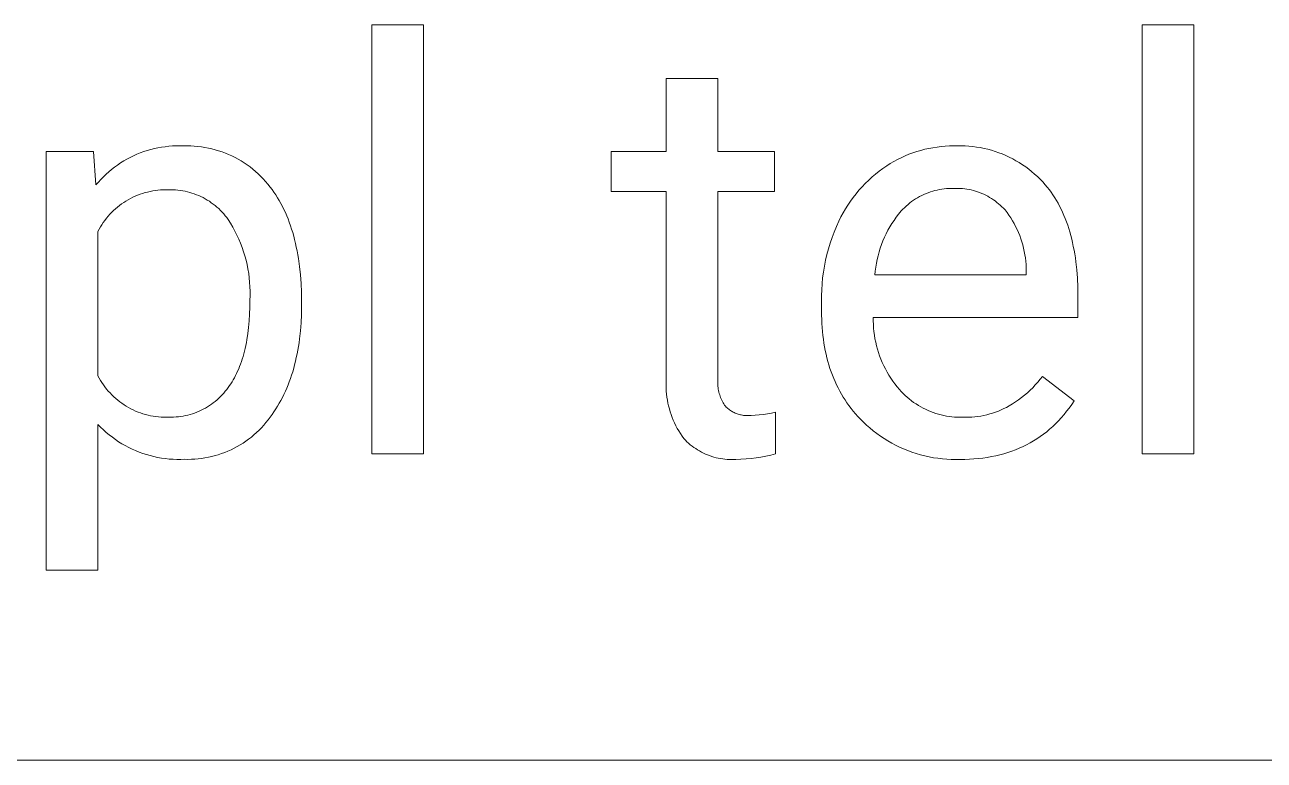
# Model space of a CAD drawing. Header units: millimetres. Extents: x 1287 to 5317, y -239 to 2577.
# Drawn here: x 4303 to 4419.3, y -13.8 to 55.2 of the extents above; entities that cross this region are included whole.
import ezdxf

# ---------------------------------------------------------------- set-up
doc = ezdxf.new("R2010")
doc.units = ezdxf.units.MM
doc.header["$MEASUREMENT"] = 0
doc.layers.add('Domyślny', color=7, linetype='Continuous', true_color=0x000000)

msp = doc.modelspace()

# ---------------------------------------------------------------- linework, layer by layer
at = {"layer": 'Domyślny', "color": 18, "lineweight": 15, "true_color": 0x000000}
for p, q in [((4335.53, 14.92), (4335.53, 55.18)), ((4335.53, 55.18), (4340.38, 55.18)), ((4340.38, 55.18), (4340.38, 14.92)), ((4407.83, 14.92), (4407.83, 55.18)), ((4407.83, 55.18), (4412.67, 55.18)), ((4412.67, 55.18), (4412.67, 14.92)), ((4363.16, 43.28), (4363.16, 50.15)), ((4363.16, 50.15), (4368.01, 50.15)), ((4368.01, 50.15), (4368.01, 43.28)), ((4304.99, 4.02), (4304.99, 43.29)), ((4304.99, 43.29), (4309.42, 43.29)), ((4309.42, 43.29), (4309.66, 40.15)), ((4313.18, 42.89), (4313.5, 43.03)), ((4313.5, 43.03), (4313.82, 43.16)), ((4313.82, 43.16), (4314.15, 43.28)), ((4314.15, 43.28), (4314.47, 43.38)), ((4314.47, 43.38), (4314.81, 43.48)), ((4314.81, 43.48), (4315.14, 43.56)), ((4315.14, 43.56), (4315.48, 43.64)), ((4315.48, 43.64), (4315.82, 43.7)), ((4315.82, 43.7), (4316.16, 43.74)), ((4316.16, 43.74), (4316.51, 43.78)), ((4316.51, 43.78), (4316.85, 43.81)), ((4316.85, 43.81), (4317.2, 43.82)), ((4317.2, 43.82), (4317.54, 43.82)), ((4317.54, 43.82), (4317.89, 43.81)), ((4317.89, 43.81), (4318.22, 43.82)), ((4318.22, 43.82), (4318.56, 43.81)), ((4318.56, 43.81), (4318.89, 43.79)), ((4318.89, 43.79), (4319.22, 43.77)), ((4319.22, 43.77), (4319.55, 43.73)), ((4319.55, 43.73), (4319.88, 43.68)), ((4319.88, 43.68), (4320.21, 43.61)), ((4320.21, 43.61), (4320.53, 43.54)), ((4320.53, 43.54), (4320.86, 43.46)), ((4320.86, 43.46), (4321.17, 43.36)), ((4321.17, 43.36), (4321.49, 43.25)), ((4321.49, 43.25), (4321.8, 43.14)), ((4321.8, 43.14), (4322.11, 43.01)), ((4358, 39.54), (4358, 43.28)), ((4358, 43.28), (4363.16, 43.28)), ((4368.01, 43.28), (4373.31, 43.28)), ((4373.31, 43.28), (4373.31, 39.54)), ((4385.94, 43.03), (4386.3, 43.16)), ((4386.3, 43.16), (4386.67, 43.29)), ((4386.67, 43.29), (4387.05, 43.4)), ((4387.05, 43.4), (4387.43, 43.5)), ((4387.43, 43.5), (4387.81, 43.58)), ((4387.81, 43.58), (4388.19, 43.65)), ((4388.19, 43.65), (4388.58, 43.71)), ((4388.58, 43.71), (4388.96, 43.76)), ((4388.96, 43.76), (4389.35, 43.79)), ((4389.35, 43.79), (4389.74, 43.81)), ((4389.74, 43.81), (4390.13, 43.81)), ((4390.13, 43.81), (4390.49, 43.83)), ((4390.49, 43.83), (4390.85, 43.83)), ((4390.85, 43.83), (4391.21, 43.82)), ((4391.21, 43.82), (4391.56, 43.8)), ((4391.56, 43.8), (4391.92, 43.76)), ((4391.92, 43.76), (4392.28, 43.71)), ((4392.28, 43.71), (4392.63, 43.66)), ((4392.63, 43.66), (4392.98, 43.58)), ((4392.98, 43.58), (4393.33, 43.5)), ((4393.33, 43.5), (4393.68, 43.41)), ((4393.68, 43.41), (4394.02, 43.3)), ((4394.02, 43.3), (4394.36, 43.18)), ((4394.36, 43.18), (4394.69, 43.06)), ((4394.69, 43.06), (4395.02, 42.92)), ((4311.41, 41.82), (4311.69, 42.02)), ((4311.69, 42.02), (4311.97, 42.22)), ((4311.97, 42.22), (4312.27, 42.4)), ((4312.27, 42.4), (4312.57, 42.57)), ((4312.57, 42.57), (4312.87, 42.73)), ((4312.87, 42.73), (4313.18, 42.89)), ((4322.11, 43.01), (4322.41, 42.87)), ((4322.41, 42.87), (4322.71, 42.72)), ((4322.71, 42.72), (4323.01, 42.57)), ((4323.01, 42.57), (4323.29, 42.4)), ((4323.29, 42.4), (4323.57, 42.22)), ((4323.57, 42.22), (4323.85, 42.03)), ((4323.85, 42.03), (4324.12, 41.84)), ((4383.5, 41.7), (4383.86, 41.95)), ((4383.86, 41.95), (4384.19, 42.16)), ((4384.19, 42.16), (4384.53, 42.35)), ((4384.53, 42.35), (4384.87, 42.54)), ((4384.87, 42.54), (4385.22, 42.71)), ((4385.22, 42.71), (4385.58, 42.88)), ((4385.58, 42.88), (4385.94, 43.03)), ((4395.02, 42.92), (4395.35, 42.76)), ((4395.35, 42.76), (4395.67, 42.6)), ((4395.67, 42.6), (4395.98, 42.43)), ((4395.98, 42.43), (4396.29, 42.25)), ((4396.29, 42.25), (4396.59, 42.05)), ((4396.59, 42.05), (4396.89, 41.85)), ((4310.12, 40.67), (4310.36, 40.91)), ((4310.36, 40.91), (4310.61, 41.15)), ((4310.61, 41.15), (4310.87, 41.39)), ((4310.87, 41.39), (4311.13, 41.61)), ((4311.13, 41.61), (4311.41, 41.82)), ((4324.12, 41.84), (4324.38, 41.63)), ((4324.38, 41.63), (4324.64, 41.42)), ((4324.64, 41.42), (4324.88, 41.19)), ((4324.88, 41.19), (4325.12, 40.96)), ((4325.12, 40.96), (4325.35, 40.72)), ((4325.35, 40.72), (4325.58, 40.47)), ((4382.16, 40.6), (4382.48, 40.9)), ((4382.48, 40.9), (4382.81, 41.18)), ((4382.81, 41.18), (4383.15, 41.45)), ((4383.15, 41.45), (4383.5, 41.7)), ((4396.89, 41.85), (4397.17, 41.64)), ((4397.17, 41.64), (4397.45, 41.41)), ((4397.45, 41.41), (4397.73, 41.18)), ((4397.73, 41.18), (4397.99, 40.94)), ((4397.99, 40.94), (4398.25, 40.69)), ((4309.66, 40.15), (4309.89, 40.41)), ((4309.89, 40.41), (4310.12, 40.67)), ((4314.75, 39.55), (4314.51, 39.49)), ((4314.99, 39.59), (4314.75, 39.55)), ((4315.23, 39.63), (4314.99, 39.59)), ((4315.47, 39.66), (4315.23, 39.63)), ((4315.72, 39.68), (4315.47, 39.66)), ((4315.96, 39.69), (4315.72, 39.68)), ((4316.21, 39.69), (4315.96, 39.69)), ((4316.45, 39.69), (4316.21, 39.69)), ((4316.68, 39.69), (4316.45, 39.69)), ((4316.9, 39.69), (4316.68, 39.69)), ((4317.13, 39.68), (4316.9, 39.69)), ((4317.35, 39.66), (4317.13, 39.68)), ((4317.58, 39.64), (4317.35, 39.66)), ((4317.8, 39.6), (4317.58, 39.64)), ((4318.02, 39.56), (4317.8, 39.6)), ((4318.24, 39.51), (4318.02, 39.56)), ((4325.58, 40.47), (4325.79, 40.22)), ((4325.79, 40.22), (4326, 39.96)), ((4326, 39.96), (4326.18, 39.71)), ((4326.18, 39.71), (4326.35, 39.47)), ((4363.16, 39.54), (4358, 39.54)), ((4363.16, 21.94), (4363.16, 39.54)), ((4373.31, 39.54), (4368.01, 39.54)), ((4368.01, 39.54), (4368.01, 21.93)), ((4380.97, 39.33), (4381.25, 39.66)), ((4381.25, 39.66), (4381.54, 39.99)), ((4381.54, 39.99), (4381.84, 40.3)), ((4381.84, 40.3), (4382.16, 40.6)), ((4388.17, 39.56), (4387.96, 39.5)), ((4388.38, 39.62), (4388.17, 39.56)), ((4388.6, 39.67), (4388.38, 39.62)), ((4388.81, 39.72), (4388.6, 39.67)), ((4389.03, 39.75), (4388.81, 39.72)), ((4389.25, 39.78), (4389.03, 39.75)), ((4389.47, 39.81), (4389.25, 39.78)), ((4389.69, 39.82), (4389.47, 39.81)), ((4389.91, 39.83), (4389.69, 39.82)), ((4390.13, 39.83), (4389.91, 39.83)), ((4390.34, 39.83), (4390.13, 39.83)), ((4390.55, 39.83), (4390.34, 39.83)), ((4390.75, 39.83), (4390.55, 39.83)), ((4390.96, 39.81), (4390.75, 39.83)), ((4391.17, 39.79), (4390.96, 39.81)), ((4391.37, 39.76), (4391.17, 39.79)), ((4391.58, 39.72), (4391.37, 39.76)), ((4391.78, 39.68), (4391.58, 39.72)), ((4391.98, 39.63), (4391.78, 39.68)), ((4392.18, 39.57), (4391.98, 39.63)), ((4392.38, 39.51), (4392.18, 39.57)), ((4398.25, 40.69), (4398.5, 40.43)), ((4398.5, 40.43), (4398.73, 40.16)), ((4398.73, 40.16), (4398.92, 39.93)), ((4398.92, 39.93), (4399.11, 39.7)), ((4399.11, 39.7), (4399.28, 39.46)), ((4312.27, 38.51), (4312.07, 38.37)), ((4312.47, 38.64), (4312.27, 38.51)), ((4312.69, 38.77), (4312.47, 38.64)), ((4312.9, 38.89), (4312.69, 38.77)), ((4313.12, 39), (4312.9, 38.89)), ((4313.34, 39.1), (4313.12, 39)), ((4313.57, 39.19), (4313.34, 39.1)), ((4313.8, 39.28), (4313.57, 39.19)), ((4314.03, 39.36), (4313.8, 39.28)), ((4314.27, 39.43), (4314.03, 39.36)), ((4314.51, 39.49), (4314.27, 39.43)), ((4318.46, 39.45), (4318.24, 39.51)), ((4318.67, 39.39), (4318.46, 39.45)), ((4318.89, 39.32), (4318.67, 39.39)), ((4319.1, 39.24), (4318.89, 39.32)), ((4319.31, 39.15), (4319.1, 39.24)), ((4319.51, 39.06), (4319.31, 39.15)), ((4319.71, 38.96), (4319.51, 39.06)), ((4319.91, 38.85), (4319.71, 38.96)), ((4320.1, 38.74), (4319.91, 38.85)), ((4320.3, 38.62), (4320.1, 38.74)), ((4320.48, 38.49), (4320.3, 38.62)), ((4320.66, 38.36), (4320.48, 38.49)), ((4326.35, 39.47), (4326.53, 39.21)), ((4326.53, 39.21), (4326.69, 38.95)), ((4326.69, 38.95), (4326.85, 38.68)), ((4326.85, 38.68), (4327, 38.41)), ((4327, 38.41), (4327.15, 38.13)), ((4380.2, 38.27), (4380.45, 38.64)), ((4380.45, 38.64), (4380.7, 38.99)), ((4380.7, 38.99), (4380.97, 39.33)), ((4386.02, 38.46), (4385.85, 38.32)), ((4386.19, 38.59), (4386.02, 38.46)), ((4386.38, 38.72), (4386.19, 38.59)), ((4386.56, 38.84), (4386.38, 38.72)), ((4386.75, 38.95), (4386.56, 38.84)), ((4386.94, 39.06), (4386.75, 38.95)), ((4387.14, 39.16), (4386.94, 39.06)), ((4387.34, 39.25), (4387.14, 39.16)), ((4387.54, 39.34), (4387.34, 39.25)), ((4387.75, 39.42), (4387.54, 39.34)), ((4387.96, 39.5), (4387.75, 39.42)), ((4392.57, 39.44), (4392.38, 39.51)), ((4392.77, 39.36), (4392.57, 39.44)), ((4392.96, 39.28), (4392.77, 39.36)), ((4393.14, 39.19), (4392.96, 39.28)), ((4393.33, 39.09), (4393.14, 39.19)), ((4393.51, 38.99), (4393.33, 39.09)), ((4393.69, 38.88), (4393.51, 38.99)), ((4393.86, 38.77), (4393.69, 38.88)), ((4394.03, 38.65), (4393.86, 38.77)), ((4394.19, 38.52), (4394.03, 38.65)), ((4394.35, 38.39), (4394.19, 38.52)), ((4394.51, 38.26), (4394.35, 38.39)), ((4399.28, 39.46), (4399.45, 39.21)), ((4399.45, 39.21), (4399.62, 38.95)), ((4399.62, 38.95), (4399.77, 38.69)), ((4399.77, 38.69), (4399.93, 38.43)), ((4399.93, 38.43), (4400.07, 38.15)), ((4310.8, 37.21), (4310.64, 37.02)), ((4310.96, 37.4), (4310.8, 37.21)), ((4311.13, 37.57), (4310.96, 37.4)), ((4311.31, 37.75), (4311.13, 37.57)), ((4311.49, 37.91), (4311.31, 37.75)), ((4311.68, 38.07), (4311.49, 37.91)), ((4311.87, 38.23), (4311.68, 38.07)), ((4312.07, 38.37), (4311.87, 38.23)), ((4320.84, 38.22), (4320.66, 38.36)), ((4321.01, 38.08), (4320.84, 38.22)), ((4321.18, 37.93), (4321.01, 38.08)), ((4321.34, 37.77), (4321.18, 37.93)), ((4321.5, 37.61), (4321.34, 37.77)), ((4321.65, 37.44), (4321.5, 37.61)), ((4321.79, 37.27), (4321.65, 37.44)), ((4321.93, 37.09), (4321.79, 37.27)), ((4327.15, 38.13), (4327.29, 37.85)), ((4327.29, 37.85), (4327.43, 37.56)), ((4327.43, 37.56), (4327.56, 37.26)), ((4327.56, 37.26), (4327.68, 36.96)), ((4379.55, 37.15), (4379.75, 37.53)), ((4379.75, 37.53), (4379.97, 37.91)), ((4379.97, 37.91), (4380.2, 38.27)), ((4384.97, 37.42), (4384.75, 37.13)), ((4385.21, 37.71), (4384.97, 37.42)), ((4385.36, 37.87), (4385.21, 37.71)), ((4385.52, 38.02), (4385.36, 37.87)), ((4385.68, 38.17), (4385.52, 38.02)), ((4385.85, 38.32), (4385.68, 38.17)), ((4394.66, 38.11), (4394.51, 38.26)), ((4394.81, 37.97), (4394.66, 38.11)), ((4394.95, 37.81), (4394.81, 37.97)), ((4395.14, 37.57), (4394.95, 37.81)), ((4395.32, 37.32), (4395.14, 37.57)), ((4395.49, 37.06), (4395.32, 37.32)), ((4400.07, 38.15), (4400.21, 37.87)), ((4400.21, 37.87), (4400.35, 37.59)), ((4400.35, 37.59), (4400.48, 37.3)), ((4400.48, 37.3), (4400.6, 37)), ((4310.09, 36.22), (4309.97, 36)), ((4310.22, 36.42), (4310.09, 36.22)), ((4310.35, 36.63), (4310.22, 36.42)), ((4310.49, 36.83), (4310.35, 36.63)), ((4310.64, 37.02), (4310.49, 36.83)), ((4322.06, 36.91), (4321.93, 37.09)), ((4322.29, 36.56), (4322.06, 36.91)), ((4322.5, 36.2), (4322.29, 36.56)), ((4322.7, 35.83), (4322.5, 36.2)), ((4327.68, 36.96), (4327.8, 36.65)), ((4327.8, 36.65), (4327.91, 36.33)), ((4327.91, 36.33), (4328.02, 36.01)), ((4378.91, 35.73), (4379.13, 36.25)), ((4379.13, 36.25), (4379.36, 36.75)), ((4379.36, 36.75), (4379.55, 37.15)), ((4384.15, 36.21), (4383.97, 35.9)), ((4384.34, 36.53), (4384.15, 36.21)), ((4384.54, 36.83), (4384.34, 36.53)), ((4384.75, 37.13), (4384.54, 36.83)), ((4395.65, 36.79), (4395.49, 37.06)), ((4395.81, 36.53), (4395.65, 36.79)), ((4395.95, 36.25), (4395.81, 36.53)), ((4396.09, 35.97), (4395.95, 36.25)), ((4400.6, 37), (4400.72, 36.69)), ((4400.72, 36.69), (4400.83, 36.38)), ((4400.83, 36.38), (4400.93, 36.07)), ((4400.93, 36.07), (4401.03, 35.74)), ((4309.97, 36), (4309.85, 35.78)), ((4309.85, 35.78), (4309.85, 22.24)), ((4322.89, 35.45), (4322.7, 35.83)), ((4323.06, 35.07), (4322.89, 35.45)), ((4323.23, 34.68), (4323.06, 35.07)), ((4328.02, 36.01), (4328.12, 35.69)), ((4328.12, 35.69), (4328.21, 35.36)), ((4328.21, 35.36), (4328.3, 35.02)), ((4328.3, 35.02), (4328.39, 34.67)), ((4378.54, 34.69), (4378.72, 35.21)), ((4378.72, 35.21), (4378.91, 35.73)), ((4383.5, 34.9), (4383.36, 34.56)), ((4383.64, 35.24), (4383.5, 34.9)), ((4383.8, 35.57), (4383.64, 35.24)), ((4383.97, 35.9), (4383.8, 35.57)), ((4396.21, 35.69), (4396.09, 35.97)), ((4396.33, 35.4), (4396.21, 35.69)), ((4396.43, 35.11), (4396.33, 35.4)), ((4396.53, 34.82), (4396.43, 35.11)), ((4401.03, 35.74), (4401.12, 35.42)), ((4401.12, 35.42), (4401.21, 35.08)), ((4401.21, 35.08), (4401.29, 34.74)), ((4323.38, 34.29), (4323.23, 34.68)), ((4323.51, 33.89), (4323.38, 34.29)), ((4323.63, 33.49), (4323.51, 33.89)), ((4328.39, 34.67), (4328.46, 34.32)), ((4328.46, 34.32), (4328.54, 33.97)), ((4328.54, 33.97), (4328.6, 33.61)), ((4378.24, 33.62), (4378.38, 34.15)), ((4378.38, 34.15), (4378.54, 34.69)), ((4383.13, 33.87), (4383.04, 33.51)), ((4383.24, 34.22), (4383.13, 33.87)), ((4383.36, 34.56), (4383.24, 34.22)), ((4396.62, 34.52), (4396.53, 34.82)), ((4396.7, 34.22), (4396.62, 34.52)), ((4396.76, 33.92), (4396.7, 34.22)), ((4396.82, 33.61), (4396.76, 33.92)), ((4401.29, 34.74), (4401.36, 34.39)), ((4401.36, 34.39), (4401.43, 34.04)), ((4401.43, 34.04), (4401.5, 33.68)), ((4323.74, 33.09), (4323.63, 33.49)), ((4323.84, 32.68), (4323.74, 33.09)), ((4323.92, 32.27), (4323.84, 32.68)), ((4328.6, 33.61), (4328.66, 33.24)), ((4328.66, 33.24), (4328.77, 32.49)), ((4378, 32.53), (4378.11, 33.08)), ((4378.11, 33.08), (4378.24, 33.62)), ((4382.88, 32.8), (4382.82, 32.44)), ((4382.95, 33.16), (4382.88, 32.8)), ((4383.04, 33.51), (4382.95, 33.16)), ((4396.87, 33.31), (4396.82, 33.61)), ((4396.9, 33), (4396.87, 33.31)), ((4396.93, 32.69), (4396.9, 33)), ((4396.94, 32.38), (4396.93, 32.69)), ((4401.5, 33.68), (4401.55, 33.31)), ((4401.55, 33.31), (4401.6, 32.94)), ((4401.6, 32.94), (4401.69, 32.18)), ((4323.99, 31.85), (4323.92, 32.27)), ((4324.04, 31.44), (4323.99, 31.85)), ((4324.08, 31.02), (4324.04, 31.44)), ((4328.77, 32.49), (4328.85, 31.71)), ((4328.85, 31.71), (4328.9, 30.91)), ((4377.79, 30.88), (4377.84, 31.43)), ((4377.84, 31.43), (4377.91, 31.98)), ((4377.91, 31.98), (4378, 32.53)), ((4382.77, 32.07), (4382.74, 31.71)), ((4382.74, 31.71), (4396.95, 31.71)), ((4382.82, 32.44), (4382.77, 32.07)), ((4396.95, 32.07), (4396.94, 32.38)), ((4396.95, 31.71), (4396.95, 32.07)), ((4401.69, 32.18), (4401.75, 31.39)), ((4324.11, 30.6), (4324.08, 31.02)), ((4324.12, 30.18), (4324.11, 30.6)), ((4328.9, 30.91), (4328.94, 30.08)), ((4377.73, 29.77), (4377.75, 30.32)), ((4377.75, 30.32), (4377.79, 30.88)), ((4401.75, 31.39), (4401.78, 30.57)), ((4401.78, 30.57), (4401.79, 29.74)), ((4324.1, 29.34), (4324.12, 29.76)), ((4324.1, 28.67), (4324.1, 29.34)), ((4324.12, 29.76), (4324.12, 30.18)), ((4328.94, 30.08), (4328.95, 29.23)), ((4328.95, 29.23), (4328.95, 28.79)), ((4377.73, 29.21), (4377.73, 29.77)), ((4377.73, 28.33), (4377.73, 29.21)), ((4401.79, 29.74), (4401.79, 27.72)), ((4324.03, 27.39), (4324.07, 28.02)), ((4324.07, 28.02), (4324.1, 28.67)), ((4328.94, 27.99), (4328.9, 27.22)), ((4328.95, 28.79), (4328.94, 27.99)), ((4377.74, 27.93), (4377.73, 28.33)), ((4377.75, 27.54), (4377.74, 27.93)), ((4323.9, 26.2), (4323.98, 26.78)), ((4323.98, 26.78), (4324.03, 27.39)), ((4328.9, 27.22), (4328.85, 26.46)), ((4377.76, 27.16), (4377.75, 27.54)), ((4377.79, 26.78), (4377.76, 27.16)), ((4377.82, 26.41), (4377.79, 26.78)), ((4401.79, 27.72), (4382.59, 27.72)), ((4382.59, 27.72), (4382.59, 27.39)), ((4382.59, 27.39), (4382.6, 27.05)), ((4382.6, 27.05), (4382.62, 26.72)), ((4323.77, 25.36), (4323.82, 25.63)), ((4323.82, 25.63), (4323.9, 26.2)), ((4328.77, 25.72), (4328.72, 25.35)), ((4328.85, 26.46), (4328.77, 25.72)), ((4377.86, 26.04), (4377.82, 26.41)), ((4377.91, 25.67), (4377.86, 26.04)), ((4377.96, 25.31), (4377.91, 25.67)), ((4382.62, 26.72), (4382.65, 26.39)), ((4382.65, 26.39), (4382.7, 26.05)), ((4382.7, 26.05), (4382.75, 25.72)), ((4382.75, 25.72), (4382.82, 25.4)), ((4323.53, 24.31), (4323.59, 24.56)), ((4323.59, 24.56), (4323.65, 24.82)), ((4323.65, 24.82), (4323.71, 25.09)), ((4323.71, 25.09), (4323.77, 25.36)), ((4328.6, 24.64), (4328.54, 24.3)), ((4328.66, 25), (4328.6, 24.64)), ((4328.72, 25.35), (4328.66, 25)), ((4378.02, 24.96), (4377.96, 25.31)), ((4378.09, 24.61), (4378.02, 24.96)), ((4378.16, 24.27), (4378.09, 24.61)), ((4382.82, 25.4), (4382.89, 25.07)), ((4382.89, 25.07), (4382.98, 24.75)), ((4382.98, 24.75), (4383.08, 24.43)), ((4383.08, 24.43), (4383.19, 24.11)), ((4323.14, 23.12), (4323.22, 23.35)), ((4323.22, 23.35), (4323.31, 23.58)), ((4323.31, 23.58), (4323.38, 23.82)), ((4323.38, 23.82), (4323.46, 24.06)), ((4323.46, 24.06), (4323.53, 24.31)), ((4328.3, 23.28), (4328.21, 22.95)), ((4328.39, 23.62), (4328.3, 23.28)), ((4328.46, 23.95), (4328.39, 23.62)), ((4328.54, 24.3), (4328.46, 23.95)), ((4378.24, 23.93), (4378.16, 24.27)), ((4378.33, 23.59), (4378.24, 23.93)), ((4378.43, 23.27), (4378.33, 23.59)), ((4378.53, 22.94), (4378.43, 23.27)), ((4383.19, 24.11), (4383.31, 23.8)), ((4383.31, 23.8), (4383.44, 23.49)), ((4383.44, 23.49), (4383.58, 23.19)), ((4309.85, 22.24), (4309.97, 22.03)), ((4322.65, 22.06), (4322.76, 22.27)), ((4322.76, 22.27), (4322.86, 22.47)), ((4322.86, 22.47), (4322.95, 22.68)), ((4322.95, 22.68), (4323.05, 22.9)), ((4323.05, 22.9), (4323.14, 23.12)), ((4328.02, 22.31), (4327.91, 22)), ((4328.12, 22.63), (4328.02, 22.31)), ((4328.21, 22.95), (4328.12, 22.63)), ((4378.64, 22.62), (4378.53, 22.94)), ((4378.75, 22.31), (4378.64, 22.62)), ((4378.88, 22), (4378.75, 22.31)), ((4383.58, 23.19), (4383.73, 22.89)), ((4383.73, 22.89), (4383.89, 22.59)), ((4383.89, 22.59), (4384.06, 22.31)), ((4384.06, 22.31), (4384.24, 22.02)), ((4398.25, 21.92), (4398.47, 22.19)), ((4398.47, 22.19), (4401.43, 19.88)), ((4309.97, 22.03), (4310.09, 21.81)), ((4310.09, 21.81), (4310.22, 21.6)), ((4310.22, 21.6), (4310.36, 21.4)), ((4310.36, 21.4), (4310.5, 21.2)), ((4310.5, 21.2), (4310.66, 21)), ((4310.66, 21), (4310.81, 20.81)), ((4321.79, 20.79), (4321.93, 20.96)), ((4321.93, 20.96), (4322.06, 21.14)), ((4322.06, 21.14), (4322.19, 21.32)), ((4322.19, 21.32), (4322.31, 21.5)), ((4322.31, 21.5), (4322.43, 21.68)), ((4322.43, 21.68), (4322.54, 21.87)), ((4322.54, 21.87), (4322.65, 22.06)), ((4327.56, 21.09), (4327.43, 20.79)), ((4327.68, 21.39), (4327.56, 21.09)), ((4327.8, 21.69), (4327.68, 21.39)), ((4327.91, 22), (4327.8, 21.69)), ((4363.15, 21.66), (4363.16, 21.94)), ((4363.15, 21.38), (4363.15, 21.66)), ((4363.15, 21.1), (4363.15, 21.38)), ((4363.17, 20.81), (4363.15, 21.1)), ((4368.01, 21.93), (4368, 21.8)), ((4368, 21.8), (4368, 21.66)), ((4368, 21.66), (4368, 21.53)), ((4368, 21.53), (4368.01, 21.39)), ((4368.01, 21.39), (4368.02, 21.26)), ((4368.02, 21.26), (4368.03, 21.12)), ((4368.03, 21.12), (4368.05, 20.99)), ((4368.05, 20.99), (4368.08, 20.86)), ((4379.01, 21.7), (4378.88, 22)), ((4379.15, 21.4), (4379.01, 21.7)), ((4379.29, 21.1), (4379.15, 21.4)), ((4379.44, 20.81), (4379.29, 21.1)), ((4384.24, 22.02), (4384.43, 21.75)), ((4384.43, 21.75), (4384.62, 21.48)), ((4384.62, 21.48), (4384.83, 21.21)), ((4384.83, 21.21), (4385.05, 20.96)), ((4385.05, 20.96), (4385.22, 20.77)), ((4397.3, 20.89), (4397.55, 21.13)), ((4397.55, 21.13), (4397.79, 21.39)), ((4397.79, 21.39), (4398.03, 21.65)), ((4398.03, 21.65), (4398.25, 21.92)), ((4310.81, 20.81), (4310.98, 20.63)), ((4310.98, 20.63), (4311.15, 20.45)), ((4311.15, 20.45), (4311.33, 20.28)), ((4311.33, 20.28), (4311.51, 20.12)), ((4311.51, 20.12), (4311.7, 19.96)), ((4311.7, 19.96), (4311.89, 19.81)), ((4311.89, 19.81), (4312.09, 19.66)), ((4320.67, 19.7), (4320.85, 19.84)), ((4320.85, 19.84), (4321.02, 19.99)), ((4321.02, 19.99), (4321.19, 20.14)), ((4321.19, 20.14), (4321.35, 20.29)), ((4321.35, 20.29), (4321.5, 20.45)), ((4321.5, 20.45), (4321.65, 20.62)), ((4321.65, 20.62), (4321.79, 20.79)), ((4327, 19.94), (4326.85, 19.66)), ((4327.15, 20.22), (4327, 19.94)), ((4327.29, 20.5), (4327.15, 20.22)), ((4327.43, 20.79), (4327.29, 20.5)), ((4363.19, 20.53), (4363.17, 20.81)), ((4363.23, 20.25), (4363.19, 20.53)), ((4363.27, 19.97), (4363.23, 20.25)), ((4363.32, 19.69), (4363.27, 19.97)), ((4368.08, 20.86), (4368.11, 20.72)), ((4368.11, 20.72), (4368.14, 20.59)), ((4368.14, 20.59), (4368.18, 20.46)), ((4368.18, 20.46), (4368.22, 20.34)), ((4368.22, 20.34), (4368.27, 20.21)), ((4368.27, 20.21), (4368.32, 20.09)), ((4368.32, 20.09), (4368.38, 19.96)), ((4368.38, 19.96), (4368.44, 19.84)), ((4368.44, 19.84), (4368.5, 19.72)), ((4379.6, 20.53), (4379.44, 20.81)), ((4379.77, 20.25), (4379.6, 20.53)), ((4379.94, 19.98), (4379.77, 20.25)), ((4380.12, 19.71), (4379.94, 19.98)), ((4385.22, 20.77), (4385.4, 20.58)), ((4385.4, 20.58), (4385.58, 20.4)), ((4385.58, 20.4), (4385.78, 20.23)), ((4385.78, 20.23), (4385.97, 20.07)), ((4385.97, 20.07), (4386.18, 19.91)), ((4386.18, 19.91), (4386.38, 19.75)), ((4395.65, 19.6), (4395.94, 19.79)), ((4395.94, 19.79), (4396.23, 19.99)), ((4396.23, 19.99), (4396.51, 20.2)), ((4396.51, 20.2), (4396.78, 20.42)), ((4396.78, 20.42), (4397.05, 20.65)), ((4397.05, 20.65), (4397.3, 20.89)), ((4401.43, 19.88), (4401.21, 19.55)), ((4312.09, 19.66), (4312.3, 19.52)), ((4312.3, 19.52), (4312.5, 19.39)), ((4312.5, 19.39), (4312.72, 19.27)), ((4312.72, 19.27), (4312.94, 19.15)), ((4312.94, 19.15), (4313.16, 19.04)), ((4313.16, 19.04), (4313.38, 18.94)), ((4313.38, 18.94), (4313.61, 18.84)), ((4313.61, 18.84), (4313.84, 18.76)), ((4313.84, 18.76), (4314.07, 18.68)), ((4314.07, 18.68), (4314.31, 18.61)), ((4314.31, 18.61), (4314.55, 18.55)), ((4318.28, 18.56), (4318.49, 18.61)), ((4318.49, 18.61), (4318.71, 18.68)), ((4318.71, 18.68), (4318.92, 18.75)), ((4318.92, 18.75), (4319.13, 18.83)), ((4319.13, 18.83), (4319.33, 18.91)), ((4319.33, 18.91), (4319.53, 19.01)), ((4319.53, 19.01), (4319.73, 19.11)), ((4319.73, 19.11), (4319.93, 19.21)), ((4319.93, 19.21), (4320.12, 19.33)), ((4320.12, 19.33), (4320.31, 19.45)), ((4320.31, 19.45), (4320.49, 19.57)), ((4320.49, 19.57), (4320.67, 19.7)), ((4326.18, 18.61), (4326, 18.36)), ((4326.35, 18.87), (4326.18, 18.61)), ((4326.53, 19.13), (4326.35, 18.87)), ((4326.69, 19.39), (4326.53, 19.13)), ((4326.85, 19.66), (4326.69, 19.39)), ((4363.39, 19.42), (4363.32, 19.69)), ((4363.46, 19.14), (4363.39, 19.42)), ((4363.54, 18.87), (4363.46, 19.14)), ((4363.63, 18.6), (4363.54, 18.87)), ((4368.5, 19.72), (4368.57, 19.61)), ((4368.57, 19.61), (4368.64, 19.49)), ((4368.64, 19.49), (4368.72, 19.38)), ((4368.72, 19.38), (4368.79, 19.31)), ((4368.79, 19.31), (4368.87, 19.24)), ((4368.87, 19.24), (4368.95, 19.18)), ((4368.95, 19.18), (4369.03, 19.11)), ((4369.03, 19.11), (4369.11, 19.05)), ((4369.11, 19.05), (4369.19, 19)), ((4369.19, 19), (4369.28, 18.94)), ((4369.28, 18.94), (4369.36, 18.89)), ((4369.36, 18.89), (4369.45, 18.84)), ((4369.45, 18.84), (4369.54, 18.79)), ((4369.54, 18.79), (4369.64, 18.75)), ((4369.64, 18.75), (4369.73, 18.71)), ((4369.73, 18.71), (4369.82, 18.68)), ((4369.82, 18.68), (4369.92, 18.65)), ((4369.92, 18.65), (4370.02, 18.62)), ((4370.02, 18.62), (4370.12, 18.59)), ((4371.9, 18.57), (4372.29, 18.62)), ((4372.29, 18.62), (4372.67, 18.67)), ((4372.67, 18.67), (4373.05, 18.75)), ((4373.05, 18.75), (4373.43, 18.83)), ((4373.43, 18.83), (4373.43, 14.93)), ((4380.31, 19.45), (4380.12, 19.71)), ((4380.51, 19.19), (4380.31, 19.45)), ((4380.71, 18.94), (4380.51, 19.19)), ((4380.92, 18.69), (4380.71, 18.94)), ((4381.13, 18.44), (4380.92, 18.69)), ((4386.38, 19.75), (4386.6, 19.61)), ((4386.6, 19.61), (4386.82, 19.47)), ((4386.82, 19.47), (4387.04, 19.34)), ((4387.04, 19.34), (4387.26, 19.22)), ((4387.26, 19.22), (4387.49, 19.1)), ((4387.49, 19.1), (4387.73, 19)), ((4387.73, 19), (4387.97, 18.9)), ((4387.97, 18.9), (4388.21, 18.8)), ((4388.21, 18.8), (4388.45, 18.72)), ((4388.45, 18.72), (4388.7, 18.65)), ((4388.7, 18.65), (4388.95, 18.58)), ((4393.24, 18.59), (4393.52, 18.66)), ((4393.52, 18.66), (4393.79, 18.74)), ((4393.79, 18.74), (4394.06, 18.83)), ((4394.06, 18.83), (4394.33, 18.93)), ((4394.33, 18.93), (4394.59, 19.04)), ((4394.59, 19.04), (4394.85, 19.16)), ((4394.85, 19.16), (4395.1, 19.28)), ((4395.1, 19.28), (4395.35, 19.41)), ((4395.35, 19.41), (4395.65, 19.6)), ((4400.73, 18.91), (4400.49, 18.6)), ((4400.97, 19.22), (4400.73, 18.91)), ((4401.21, 19.55), (4400.97, 19.22)), ((4310.1, 17.42), (4309.85, 17.68)), ((4309.85, 17.68), (4309.85, 4.02)), ((4314.55, 18.55), (4314.79, 18.5)), ((4314.79, 18.5), (4315.03, 18.45)), ((4315.03, 18.45), (4315.28, 18.42)), ((4315.28, 18.42), (4315.52, 18.39)), ((4315.52, 18.39), (4315.77, 18.37)), ((4315.77, 18.37), (4316.02, 18.36)), ((4316.02, 18.36), (4316.26, 18.36)), ((4316.26, 18.36), (4316.51, 18.36)), ((4316.51, 18.36), (4316.73, 18.36)), ((4316.73, 18.36), (4316.95, 18.37)), ((4316.95, 18.37), (4317.18, 18.38)), ((4317.18, 18.38), (4317.4, 18.4)), ((4317.4, 18.4), (4317.62, 18.43)), ((4317.62, 18.43), (4317.84, 18.46)), ((4317.84, 18.46), (4318.06, 18.51)), ((4318.06, 18.51), (4318.28, 18.56)), ((4325.4, 17.61), (4325.18, 17.37)), ((4325.61, 17.85), (4325.4, 17.61)), ((4325.81, 18.11), (4325.61, 17.85)), ((4326, 18.36), (4325.81, 18.11)), ((4363.72, 18.34), (4363.63, 18.6)), ((4363.83, 18.08), (4363.72, 18.34)), ((4363.95, 17.82), (4363.83, 18.08)), ((4364.07, 17.56), (4363.95, 17.82)), ((4364.2, 17.31), (4364.07, 17.56)), ((4370.12, 18.59), (4370.21, 18.57)), ((4370.21, 18.57), (4370.31, 18.55)), ((4370.31, 18.55), (4370.41, 18.53)), ((4370.41, 18.53), (4370.52, 18.52)), ((4370.52, 18.52), (4370.62, 18.51)), ((4370.62, 18.51), (4370.72, 18.51)), ((4370.72, 18.51), (4370.82, 18.51)), ((4370.82, 18.51), (4370.92, 18.51)), ((4370.92, 18.51), (4371.02, 18.51)), ((4371.02, 18.51), (4371.12, 18.52)), ((4371.12, 18.52), (4371.51, 18.54)), ((4371.51, 18.54), (4371.9, 18.57)), ((4381.36, 18.21), (4381.13, 18.44)), ((4381.65, 17.91), (4381.36, 18.21)), ((4381.95, 17.62), (4381.65, 17.91)), ((4382.26, 17.35), (4381.95, 17.62)), ((4388.95, 18.58), (4389.2, 18.52)), ((4389.2, 18.52), (4389.45, 18.47)), ((4389.45, 18.47), (4389.71, 18.43)), ((4389.71, 18.43), (4389.96, 18.4)), ((4389.96, 18.4), (4390.22, 18.37)), ((4390.22, 18.37), (4390.48, 18.36)), ((4390.48, 18.36), (4390.73, 18.35)), ((4390.73, 18.35), (4390.99, 18.35)), ((4390.99, 18.35), (4391.28, 18.35)), ((4391.28, 18.35), (4391.56, 18.36)), ((4391.56, 18.36), (4391.84, 18.37)), ((4391.84, 18.37), (4392.13, 18.4)), ((4392.13, 18.4), (4392.41, 18.43)), ((4392.41, 18.43), (4392.69, 18.47)), ((4392.69, 18.47), (4392.97, 18.53)), ((4392.97, 18.53), (4393.24, 18.59)), ((4399.43, 17.49), (4399.14, 17.24)), ((4399.7, 17.75), (4399.43, 17.49)), ((4399.97, 18.02), (4399.7, 17.75)), ((4400.23, 18.31), (4399.97, 18.02)), ((4400.49, 18.6), (4400.23, 18.31)), ((4310.36, 17.17), (4310.1, 17.42)), ((4310.63, 16.93), (4310.36, 17.17)), ((4310.91, 16.7), (4310.63, 16.93)), ((4311.2, 16.48), (4310.91, 16.7)), ((4311.49, 16.26), (4311.2, 16.48)), ((4323.98, 16.3), (4323.72, 16.11)), ((4324.24, 16.5), (4323.98, 16.3)), ((4324.48, 16.71), (4324.24, 16.5)), ((4324.72, 16.92), (4324.48, 16.71)), ((4324.96, 17.14), (4324.72, 16.92)), ((4325.18, 17.37), (4324.96, 17.14)), ((4364.34, 17.07), (4364.2, 17.31)), ((4364.49, 16.83), (4364.34, 17.07)), ((4364.65, 16.59), (4364.49, 16.83)), ((4364.82, 16.36), (4364.65, 16.59)), ((4364.96, 16.21), (4364.82, 16.36)), ((4382.59, 17.08), (4382.26, 17.35)), ((4382.92, 16.83), (4382.59, 17.08)), ((4383.26, 16.58), (4382.92, 16.83)), ((4383.6, 16.35), (4383.26, 16.58)), ((4383.96, 16.13), (4383.6, 16.35)), ((4397.95, 16.33), (4397.63, 16.14)), ((4398.26, 16.54), (4397.95, 16.33)), ((4398.56, 16.76), (4398.26, 16.54)), ((4398.86, 16.99), (4398.56, 16.76)), ((4399.14, 17.24), (4398.86, 16.99)), ((4311.79, 16.06), (4311.49, 16.26)), ((4312.1, 15.87), (4311.79, 16.06)), ((4312.41, 15.69), (4312.1, 15.87)), ((4312.73, 15.52), (4312.41, 15.69)), ((4313.05, 15.36), (4312.73, 15.52)), ((4313.38, 15.22), (4313.05, 15.36)), ((4313.72, 15.08), (4313.38, 15.22)), ((4322.04, 15.18), (4321.75, 15.05)), ((4322.34, 15.31), (4322.04, 15.18)), ((4322.62, 15.45), (4322.34, 15.31)), ((4322.91, 15.6), (4322.62, 15.45)), ((4323.19, 15.76), (4322.91, 15.6)), ((4323.46, 15.93), (4323.19, 15.76)), ((4323.72, 16.11), (4323.46, 15.93)), ((4365.11, 16.06), (4364.96, 16.21)), ((4365.26, 15.92), (4365.11, 16.06)), ((4365.42, 15.78), (4365.26, 15.92)), ((4365.59, 15.65), (4365.42, 15.78)), ((4365.76, 15.53), (4365.59, 15.65)), ((4365.93, 15.41), (4365.76, 15.53)), ((4366.1, 15.29), (4365.93, 15.41)), ((4366.29, 15.19), (4366.1, 15.29)), ((4366.47, 15.09), (4366.29, 15.19)), ((4384.32, 15.92), (4383.96, 16.13)), ((4384.69, 15.73), (4384.32, 15.92)), ((4385.06, 15.55), (4384.69, 15.73)), ((4385.44, 15.38), (4385.06, 15.55)), ((4385.83, 15.22), (4385.44, 15.38)), ((4386.22, 15.08), (4385.83, 15.22)), ((4395.58, 15.17), (4395.22, 15.05)), ((4395.94, 15.3), (4395.58, 15.17)), ((4396.29, 15.45), (4395.94, 15.3)), ((4396.64, 15.6), (4396.29, 15.45)), ((4396.98, 15.77), (4396.64, 15.6)), ((4397.31, 15.95), (4396.98, 15.77)), ((4397.63, 16.14), (4397.31, 15.95)), ((4314.06, 14.96), (4313.72, 15.08)), ((4314.4, 14.85), (4314.06, 14.96)), ((4314.75, 14.75), (4314.4, 14.85)), ((4315.1, 14.66), (4314.75, 14.75)), ((4315.45, 14.59), (4315.1, 14.66)), ((4315.81, 14.52), (4315.45, 14.59)), ((4316.17, 14.47), (4315.81, 14.52)), ((4316.53, 14.43), (4316.17, 14.47)), ((4316.89, 14.41), (4316.53, 14.43)), ((4317.25, 14.39), (4316.89, 14.41)), ((4317.61, 14.39), (4317.25, 14.39)), ((4317.97, 14.41), (4317.61, 14.39)), ((4318.29, 14.4), (4317.97, 14.41)), ((4318.61, 14.41), (4318.29, 14.4)), ((4318.93, 14.42), (4318.61, 14.41)), ((4319.25, 14.45), (4318.93, 14.42)), ((4319.57, 14.49), (4319.25, 14.45)), ((4319.89, 14.54), (4319.57, 14.49)), ((4320.21, 14.6), (4319.89, 14.54)), ((4320.52, 14.67), (4320.21, 14.6)), ((4320.83, 14.75), (4320.52, 14.67)), ((4321.14, 14.84), (4320.83, 14.75)), ((4321.44, 14.94), (4321.14, 14.84)), ((4321.75, 15.05), (4321.44, 14.94)), ((4340.38, 14.92), (4335.53, 14.92)), ((4366.66, 14.99), (4366.47, 15.09)), ((4366.85, 14.9), (4366.66, 14.99)), ((4367.04, 14.82), (4366.85, 14.9)), ((4367.24, 14.75), (4367.04, 14.82)), ((4367.44, 14.68), (4367.24, 14.75)), ((4367.64, 14.62), (4367.44, 14.68)), ((4367.84, 14.56), (4367.64, 14.62)), ((4368.04, 14.52), (4367.84, 14.56)), ((4368.25, 14.48), (4368.04, 14.52)), ((4368.46, 14.45), (4368.25, 14.48)), ((4368.67, 14.42), (4368.46, 14.45)), ((4368.88, 14.4), (4368.67, 14.42)), ((4369.08, 14.39), (4368.88, 14.4)), ((4369.29, 14.39), (4369.08, 14.39)), ((4369.5, 14.39), (4369.29, 14.39)), ((4369.71, 14.4), (4369.5, 14.39)), ((4370.18, 14.41), (4369.71, 14.4)), ((4370.65, 14.44), (4370.18, 14.41)), ((4371.12, 14.49), (4370.65, 14.44)), ((4371.59, 14.54), (4371.12, 14.49)), ((4372.05, 14.62), (4371.59, 14.54)), ((4372.52, 14.7), (4372.05, 14.62)), ((4372.98, 14.81), (4372.52, 14.7)), ((4373.43, 14.93), (4372.98, 14.81)), ((4386.62, 14.94), (4386.22, 15.08)), ((4387.02, 14.83), (4386.62, 14.94)), ((4387.42, 14.72), (4387.02, 14.83)), ((4387.83, 14.63), (4387.42, 14.72)), ((4388.24, 14.56), (4387.83, 14.63)), ((4388.65, 14.5), (4388.24, 14.56)), ((4389.07, 14.45), (4388.65, 14.5)), ((4389.48, 14.41), (4389.07, 14.45)), ((4389.9, 14.39), (4389.48, 14.41)), ((4390.32, 14.39), (4389.9, 14.39)), ((4390.74, 14.4), (4390.32, 14.39)), ((4391.18, 14.4), (4390.74, 14.4)), ((4391.61, 14.42), (4391.18, 14.4)), ((4392.04, 14.44), (4391.61, 14.42)), ((4392.46, 14.48), (4392.04, 14.44)), ((4392.88, 14.53), (4392.46, 14.48)), ((4393.28, 14.59), (4392.88, 14.53)), ((4393.68, 14.66), (4393.28, 14.59)), ((4394.08, 14.74), (4393.68, 14.66)), ((4394.46, 14.83), (4394.08, 14.74)), ((4394.84, 14.93), (4394.46, 14.83)), ((4395.22, 15.05), (4394.84, 14.93)), ((4412.67, 14.92), (4407.83, 14.92)), ((4309.85, 4.02), (4304.99, 4.02)), ((3793.96, -13.83), (5317.01, -13.83))]:
    msp.add_line(p, q, dxfattribs=at)

doc.saveas('drawing.dxf')
